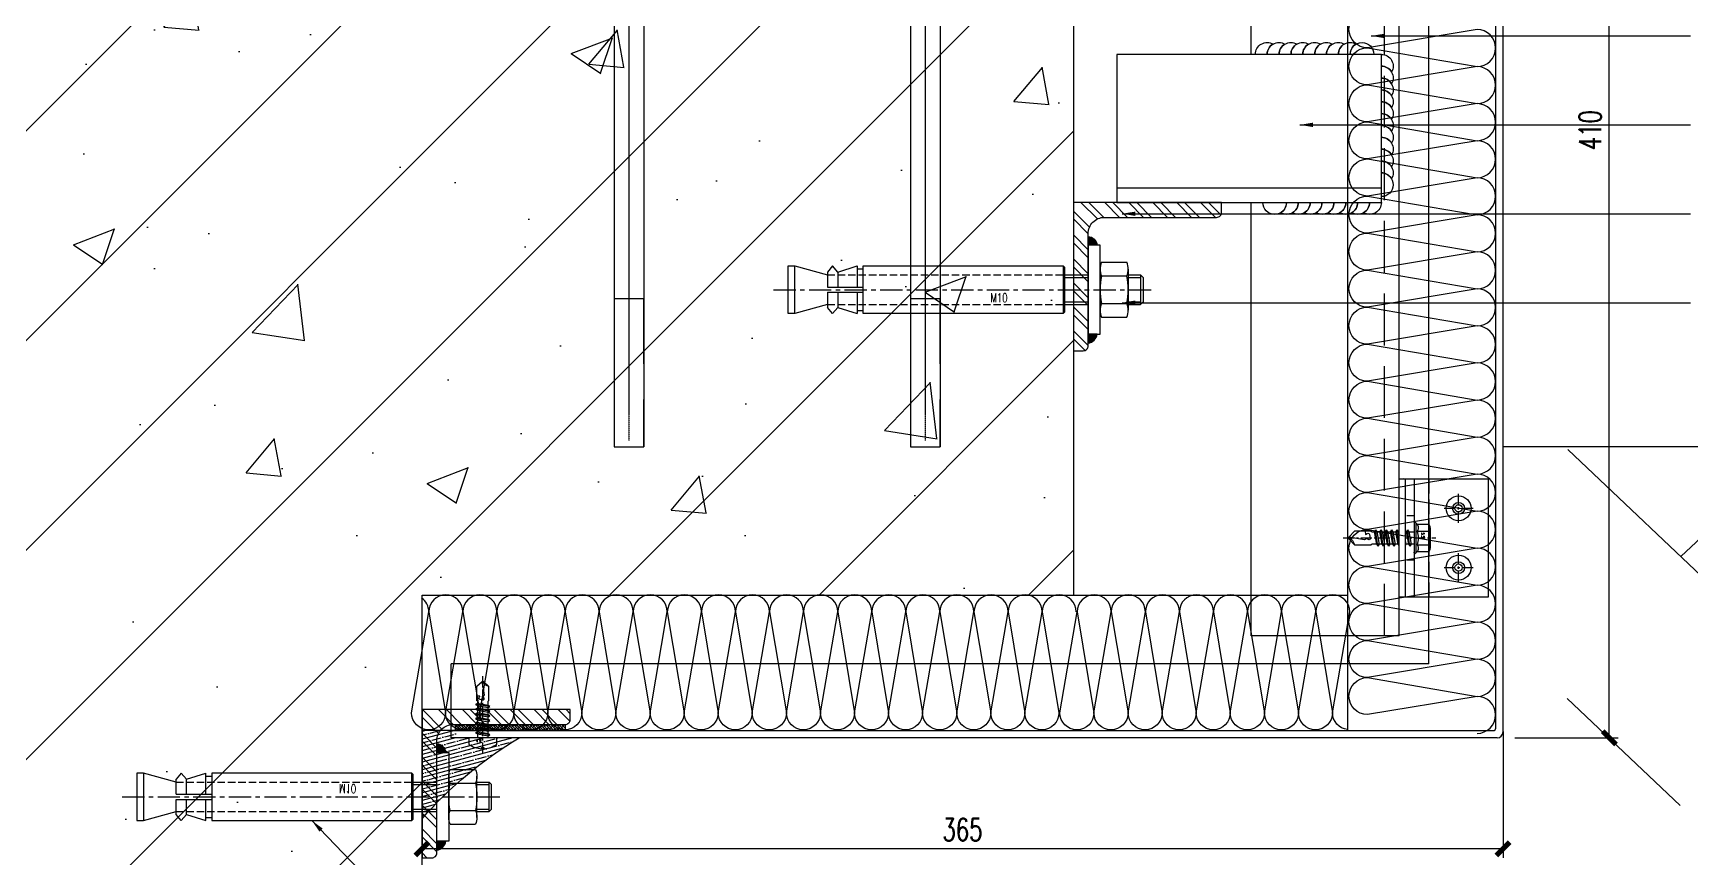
# Model space of a CAD drawing. Extents: x -160106 to 966792, y -663931 to 1550022.
# Drawn here: x -45580 to -45021, y -86474 to -86196 of the extents above; entities that cross this region are included whole.
import ezdxf
from ezdxf.enums import TextEntityAlignment as Align
from ezdxf.xclip import XClip

# ---------------------------------------------------------------- set-up
doc = ezdxf.new("R2010")
doc.units = 0
for name, pattern in [('CENTER', [2, 1.25, -0.25, 0.25, -0.25]), ('DASH', [0.35, 0.25, -0.1]), ('ZN-CENTER', [2, 1.25, -0.25, 0.25, -0.25]), ('ZN-DASH', [0.35, 0.25, -0.1])]:
    doc.linetypes.add(name, pattern=pattern)
for name, color, linetype in [('!ZN1-填充-8', 8, 'Continuous'), ('!ZN1-文字-7', 7, 'Continuous'), ('!ZN1-标注-173', 173, 'Continuous'), ('!ZN3-铝板幕墙-3', 3, 'Continuous'), ('!ZN4-辅助材料-1', 1, 'Continuous'), ('!ZN4-配件-11', 11, 'Continuous'), ('!ZN5-钢材投影-40', 40, 'Continuous'), ('!ZN5-钢材断面-2', 2, 'Continuous'), ('!ZN5-铝材投影-112', 112, 'Continuous'), ('!ZN6-虚线-8', 8, 'ZN-DASH'), ('11紧固件', 11, 'Continuous'), ('2钢材断面', 2, 'Continuous'), ('40钢材投影', 40, 'Continuous'), ('A-HATCH-2', 251, 'Continuous'), ('A-SFCE', 30, 'Continuous'), ('ALT_CEN-0-30', 1, 'CENTER'), ('AS-COLN', 6, 'Continuous'), ('DIM', 173, 'Continuous'), ('Fill', 8, 'Continuous'), ('焊缝', 8, 'Continuous')]:
    doc.layers.add(name, color=color, linetype=linetype)
doc.styles.add('DHTEXT-1', font='ROMANS.shx', dxfattribs={"width": 0.7, "bigfont": 'CHINESE.shx'})
doc.styles.add('ZNDimTStyle', font='ROMANS.shx', dxfattribs={"width": 0.7, "bigfont": 'CHINESE.shx'})
doc.dimstyles.new('ZN3', dxfattribs={"dimscale": 3, "dimtxt": 2.5, "dimasz": 1.5, "dimexe": 1, "dimexo": 2, "dimgap": 0.9, "dimtad": 1, "dimdec": 0, "dimdsep": 46, "dimtxsty": 'DHTEXT-1', "dimblk": 'ARCHTICK', "dimcen": 2.5, "dimclrd": 173, "dimclre": 173, "dimclrt": 7, "dimazin": 2, "dimtfac": 1, "dimtix": 1, "dimtmove": 2, "dimatfit": 3, "dimfxl": 0, "dimarcsym": 0})
doc.dimstyles.new('ZN机械-3', dxfattribs={"dimscale": 3, "dimtxt": 2.5, "dimasz": 1.5, "dimexe": 1, "dimexo": 2, "dimgap": 0.9, "dimtad": 1, "dimdec": 0, "dimzin": 0, "dimdsep": 46, "dimtxsty": 'ZNDimTStyle', "dimcen": 2.5, "dimdle": 1, "dimclrd": 173, "dimclre": 173, "dimclrt": 7, "dimazin": 2, "dimtfac": 1, "dimtdec": 4, "dimtix": 1, "dimtmove": 2, "dimatfit": 3, "dimfxl": 0, "dimfrac": 2, "dimtolj": 1, "dimtzin": 0, "dimarcsym": 0})

# ---------------------------------------------------------------- blocks, each defined once
blk = doc.blocks.new('$LinePat$素土夯实')
at = {"color": 0}
for p, q in [((0, -210), (210, 0)), ((120, -300), (420, 0)), ((420, 0), (607.5, -187.5)), ((495, -300), (795, 0)), ((615, 0), (705, -90)), ((315, -105), (502.5, -292.5)), ((210, -210), (300, -300)), ((705, -300), (795, -210))]:
    blk.add_line(p, q, dxfattribs=at)
blk = doc.blocks.new('*U1052')
at = {"color": 0, "linetype": 'CENTER', "ltscale": 3}
blk.add_line((-5.42, 0), (20.8, 0), dxfattribs=at)
at = {"linetype": 'ByBlock', "ltscale": 10}
for p, q in [((0, 1.79), (12.38, 1.79)), ((0.98, 2.4), (1.66, -2.4)), ((2.58, 2.4), (3.26, -2.4)), ((4.18, 2.4), (4.86, -2.4)), ((5.78, 2.4), (6.46, -2.4)), ((7.38, 2.4), (8.06, -2.4)), ((8.98, 2.4), (9.66, -2.4)), ((10.58, 2.4), (11.26, -2.4)), ((12.38, -1.79), (0, -1.79))]:
    blk.add_line(p, q, dxfattribs=at)
blk.add_lwpolyline([(-3.3, 0.4), (-3.69, 0.4, -0.147478), (-2.14, 4.75), (0, 4.75), (0, -4.75), (-2.14, -4.75, -0.147478), (-3.69, -0.4), (-3.3, -0.4)], format="xyb", close=True, dxfattribs=at)
for points in [[(1.3, -1.79), (0.63, 1.79), (0.98, 2.4), (1.33, 1.79), (2.01, -1.79), (1.66, -2.4)], [(2.9, -1.79), (2.23, 1.79), (2.58, 2.4), (2.93, 1.79), (3.61, -1.79), (3.26, -2.4)], [(4.5, -1.79), (3.83, 1.79), (4.18, 2.4), (4.53, 1.79), (5.21, -1.79), (4.86, -2.4)], [(6.1, -1.79), (5.43, 1.79), (5.78, 2.4), (6.13, 1.79), (6.81, -1.79), (6.46, -2.4)], [(7.7, -1.79), (7.03, 1.79), (7.38, 2.4), (7.73, 1.79), (8.41, -1.79), (8.06, -2.4)], [(9.3, -1.79), (8.63, 1.79), (8.98, 2.4), (9.33, 1.79), (10.01, -1.79), (9.66, -2.4)], [(10.9, -1.79), (10.23, 1.79), (10.58, 2.4), (10.93, 1.79), (11.61, -1.79), (11.26, -2.4)]]:
    blk.add_lwpolyline(points, close=True, dxfattribs=at)
for points in [[(12.38, -1.79, -0.414214), (12.51, -1.93), (12.51, -1.99), (17.43, -1.99), (19, -0.22), (19, 0.22), (17.43, 1.99), (12.51, 1.99), (12.51, 1.93, -0.396102), (12.38, 1.79)], [(14.29, -1.99), (14.15, -1.03), (13.7, -1.31, -0.530462), (13.02, -1), (12.83, 0.09, -0.651316), (13.4, 0.47), (13.85, 0.18), (14.51, 0.57), (19, -0.22, -0.201226), (17.43, 1.99)]]:
    blk.add_lwpolyline(points, format="xyb", dxfattribs=at)
at = {"layer": 'Defpoints', "color": 0, "ltscale": 10, "style": 'DHTEXT-1', "width": 0.7}
blk.add_text('4.8', height=1, rotation=90, dxfattribs=at).set_placement((-0.49, -1.36), align=Align.CENTER)
blk = doc.blocks.new('*U3475')
h = blk.add_hatch(color=0)
edge = h.paths.add_edge_path()
edge.add_line((-15, 3), (-15, 0))
edge.add_line((-15, 0), (-18, 0))
edge.add_arc((-14.59, -0.41), 3.44, 96.9129, 173.0871, ccw=False)
h = blk.add_hatch(color=0)
edge = h.paths.add_edge_path()
edge.add_line((15, 3), (15, 0))
edge.add_line((15, 0), (18, 0))
edge.add_arc((14.59, -0.41), 3.44, 6.9129, 83.0871)
at = {"color": 0, "linetype": 'CENTER', "ltscale": 6}
blk.add_line((0, -106.22), (0, 22.53), dxfattribs=at)
at = {"linetype": 'ByBlock', "ltscale": 20}
for p, q in [((-4.17, 18.5), (-5, 17.67)), ((-5, 17.67), (5, 17.67)), ((-5, 13.5), (-5, 17.67)), ((-4.17, 18.5), (4.17, 18.5)), ((-4.15, 13.5), (-4.15, 17.67)), ((4.15, 13.5), (4.15, 17.67)), ((4.17, 18.5), (5, 17.67)), ((5, 13.5), (5, 17.67)), ((-9.24, 4.5), (-9.24, 13)), ((-6.93, 13.5), (6.93, 13.5)), ((-4.62, 4.5), (-4.62, 13)), ((4.62, 4.5), (4.62, 13)), ((9.24, 4.5), (9.24, 13)), ((-6.93, 4), (6.93, 4)), ((-5, -8), (-5, 0)), ((-4.15, -8), (-4.15, 0)), ((4.15, -8), (4.15, 0)), ((5, -8), (5, 0)), ((-8, -8.44), (-7.56, -8)), ((-7.56, -8), (7.56, -8)), ((8, -8.44), (7.56, -8))]:
    blk.add_line(p, q, dxfattribs=at)
at = {"linetype": 'DASH', "ltscale": 10}
for p, q in [((-5, -88), (-5, -8)), ((5, -88), (5, -8))]:
    blk.add_line(p, q, dxfattribs=at)
at = {"ltscale": 10}
for p, q in [((-8, -77.95), (-0.89, -77.95)), ((-5.96, -84.5), (-8, -77.95)), ((-7, -77.95), (-7, -75.95)), ((-0.89, -88), (-0.89, -75.95)), ((0.89, -88), (0.89, -75.95)), ((0.89, -77.95), (8, -77.95)), ((5.96, -84.5), (8, -77.95)), ((7, -77.95), (7, -75.95)), ((-5.96, -84.5), (-0.89, -84.5)), ((-5.96, -88), (-0.89, -88)), ((0.89, -84.5), (5.96, -84.5)), ((0.89, -88), (5.96, -88))]:
    blk.add_line(p, q, dxfattribs=at)
at = {"color": 0}
for points in [[(-15, 3), (-15, 0), (-18, 0, -0.345178)], [(15, 3), (15, 0), (18, 0, 0.345178)]]:
    blk.add_lwpolyline(points, format="xyb", close=True, dxfattribs=at)
at = {"linetype": 'ByBlock', "ltscale": 20}
blk.add_lwpolyline([(15, 0), (15, 4), (-15, 4), (-15, 0)], close=True, dxfattribs=at)
at = {"ltscale": 10}
blk.add_lwpolyline([(-8, -8.44), (8, -8.44), (8, -75.95), (-8, -75.95)], close=True, dxfattribs=at)
for points in [[(-5.96, -84.5), (-8, -86.25), (-5.96, -88)], [(5.96, -84.5), (8, -86.25), (5.96, -88)]]:
    blk.add_lwpolyline(points, dxfattribs=at)
at = {"linetype": 'ByBlock', "ltscale": 20}
for points in [[(5, -88), (8, -98.98), (8, -101.25), (-8, -101.25), (-8, -98.98), (-5, -88)], [(8, -98.98), (-8, -98.98)]]:
    blk.add_lwpolyline(points, dxfattribs=at)
for centre, radius, start, end in [((-6.93, 7.92), 5.58, 65.5673, 114.4327), ((0, -8.08), 21.58, 77.6432, 102.3568), ((6.93, 7.92), 5.58, 65.5673, 114.4327), ((-6.93, 9.58), 5.58, 245.5673, 294.4327), ((0, 25.58), 21.58, 257.6432, 282.3568), ((6.93, 9.58), 5.58, 245.5673, 294.4327)]:
    blk.add_arc(centre, radius, start, end, dxfattribs=at)
at = {"layer": 'Defpoints', "color": 0, "ltscale": 10, "style": 'DHTEXT-1', "width": 0.7}
blk.add_text('M10', height=3, rotation=90, dxfattribs=at).set_placement((4.22, -30.11), align=Align.CENTER)
blk = doc.blocks.new('ZT_角钢(填充)_50X50X5')
at = {"layer": '!ZN1-填充-8'}
h = blk.add_hatch(dxfattribs=at)
h.set_pattern_fill('ANSI32', color=256, scale=0.6, style=0)
h.set_pattern_definition([(45, (-11702.1455, -65281.3866), (-4.04111525, 4.04111525), []), (45, (-11699.4514, -65281.3866), (-4.04111525, 4.04111525), [])])
h.paths.add_polyline_path([(50, 3.33, 0.414214), (48.33, 5), (10.5, 5, -0.414214), (5, 10.5), (5, 48.33, 0.414214), (3.33, 50), (0, 50), (0, 0), (50, 0)])
at = {"layer": '!ZN5-钢材断面-2'}
blk.add_lwpolyline([(0, 0), (0, 50), (3.33, 50, -0.414214), (5, 48.33), (5, 10.5, 0.414214), (10.5, 5), (48.33, 5, -0.414214), (50, 3.33), (50, 0), (0, 0)], format="xyb", dxfattribs=at)
blk = doc.blocks.new('*U2368')
at = {"layer": '!ZN5-钢材断面-2', "extrusion": (0, 0, -1), "zscale": -1, "rotation": 90}
blk.add_blockref('ZT_角钢(填充)_50X50X5', (0, 0), dxfattribs=at)
blk = doc.blocks.new('20210422110448')
at = {"layer": '!ZN1-填充-8'}
h = blk.add_hatch(dxfattribs=at)
h.set_pattern_fill('ANSI35', color=256, scale=10, angle=-60, style=0)
h.set_pattern_definition([(345, (-31053.6934, 55056.7417), (0.64704761, 2.41481457), []), (345, (-31052.8095, 55055.2108), (0.64704761, 2.41481457), [3.125, -0.625, 0, -0.625])])
edge = h.paths.add_edge_path()
edge.add_arc((104.09, 123.94), 138.7, -138.627, -120.9228)
edge.add_line((32.81, 4.95), (11.34, 4.95))
edge.add_line((11.34, 4.95), (11.34, 2.45))
edge.add_line((11.34, 2.45), (0, 2.45))
edge.add_line((0, 2.45), (0, 20.5))
edge.add_line((0, 20.5), (0, 20.5))
edge.add_line((0, 20.5), (0, 32.27))
at = {"layer": 'Fill', "ltscale": 30}
h = blk.add_hatch(dxfattribs=at)
h.set_pattern_fill('ANSI38', color=256, scale=0.4, angle=-180, style=0)
h.set_pattern_definition([(225, (48.33333, 2.455), (0.449013, -0.449013), []), (315, (48.33333, 2.455), (1.347038, -0.449013), [1.5875, -0.9525])])
h.paths.add_polyline_path([(48.33, 0.45), (48.33, 2.45), (11.34, 2.45), (11.34, 0.45)])
at = {"layer": '!ZN4-辅助材料-1'}
blk.add_line((11.34, 2.45), (0, 2.45), dxfattribs=at)
blk.add_arc((104.08, 123.94), 138.7, 221.3727, 239.0773, dxfattribs=at)
at = {"layer": '11紧固件', "ltscale": 30}
blk.add_lwpolyline([(48.33, 0.45), (48.33, 2.45), (11.34, 2.45), (11.34, 0.45), (48.33, 0.45)], dxfattribs=at)
at = {"layer": '!ZN4-配件-11', "xscale": -1, "rotation": 270}
blk.add_blockref('*U2368', (0, -4.55), dxfattribs=at)
at = {"layer": '!ZN4-配件-11', "color": 1, "rotation": 270}
for name, p in [('*U3475', (5, 24.87)), ('*U1052', (20.49, 4.95))]:
    blk.add_blockref(name, p, dxfattribs=at)
blk = doc.blocks.new('*U1991')
at = {"color": 0, "linetype": 'ZN-CENTER', "ltscale": 3}
blk.add_line((24, 0), (-7.28, 0), dxfattribs=at)
at = {"ltscale": 10}
for p, q in [((-5.45, -3.46), (-5.45, 3.46)), ((-1.02, 4.62), (-4.95, 4.62)), ((-1.02, 2.31), (-4.95, 2.31)), ((-0.55, -5.12), (-0.55, 5.12)), ((-0.17, 5.48), (0, 4.84)), ((0, -4.84), (0, 4.84)), ((0, 2.08), (14.29, 2.08)), ((1.42, 2.73), (2.2, -2.73)), ((3.22, 2.73), (4, -2.73)), ((5.02, 2.73), (5.8, -2.73)), ((6.82, 2.73), (7.6, -2.73)), ((8.62, 2.73), (9.4, -2.73)), ((10.42, 2.73), (11.2, -2.73)), ((12.22, 2.73), (13, -2.73)), ((-1.02, -2.31), (-4.95, -2.31)), ((-1.02, -4.62), (-4.95, -4.62)), ((-0.17, -5.48), (0, -4.84)), ((14.29, -2.09), (0, -2.09))]:
    blk.add_line(p, q, dxfattribs=at)
for points in [[(1.83, -2.09), (1.05, 2.08), (1.42, 2.73), (1.79, 2.08), (2.57, -2.09), (2.2, -2.73)], [(3.63, -2.09), (2.85, 2.08), (3.22, 2.73), (3.59, 2.08), (4.37, -2.09), (4, -2.73)], [(5.43, -2.09), (4.65, 2.08), (5.02, 2.73), (5.39, 2.08), (6.17, -2.09), (5.8, -2.73)], [(7.23, -2.09), (6.45, 2.08), (6.82, 2.73), (7.19, 2.08), (7.97, -2.09), (7.6, -2.73)], [(9.03, -2.09), (8.25, 2.08), (8.62, 2.73), (8.99, 2.08), (9.77, -2.09), (9.4, -2.73)], [(10.83, -2.09), (10.05, 2.08), (10.42, 2.73), (10.79, 2.08), (11.57, -2.09), (11.2, -2.73)], [(12.63, -2.09), (11.85, 2.08), (12.22, 2.73), (12.59, 2.08), (13.37, -2.09), (13, -2.73)]]:
    blk.add_lwpolyline(points, close=True, dxfattribs=at)
for points in [[(14.29, -2.09, -0.414214), (14.45, -2.24), (14.45, -2.32), (20.18, -2.32), (22, -0.26), (22, 0.26), (20.18, 2.32), (14.45, 2.32), (14.45, 2.24, -0.414214), (14.29, 2.08)], [(16.51, -2.32), (16.36, -1.2), (15.83, -1.52, -0.530462), (15.03, -1.17), (14.81, 0.1, -0.651316), (15.47, 0.54), (16, 0.21), (16.77, 0.66), (22, -0.26, -0.201226), (20.18, 2.32)]]:
    blk.add_lwpolyline(points, format="xyb", dxfattribs=at)
for centre, radius, start, end in [((-3.87, 3.46), 1.58, 133.1736, 226.8264), ((0.13, 0), 5.58, 155.5673, 204.4327), ((0.07, 3.46), 1.58, 133.1736, 226.8264), ((4.07, 0), 5.58, 155.5673, 204.4327), ((7.48, -2.87), 11.32, 132.4922, 138.6064), ((-3.87, -3.46), 1.58, 133.1736, 226.8264), ((0.07, -3.46), 1.58, 133.1736, 226.8264), ((7.48, 2.87), 11.32, 221.3936, 227.5078)]:
    blk.add_arc(centre, radius, start, end, dxfattribs=at)
at = {"layer": 'Defpoints', "color": 0, "ltscale": 10, "style": 'DHTEXT-1', "width": 0.7}
blk.add_text('5.5', height=1, rotation=90, dxfattribs=at).set_placement((-2.46, -0.93), align=Align.CENTER)
blk = doc.blocks.new('*U2070')
at = {"color": 0, "linetype": 'CENTER', "ltscale": 3}
for p, q in [((4.88, 0), (-4.88, 0)), ((0, 4.88), (0, -4.88))]:
    blk.add_line(p, q, dxfattribs=at)
at = {"linetype": 'ByBlock', "ltscale": 10}
for radius in [4.2, 2, 1.23]:
    blk.add_circle((0, 0), radius, dxfattribs=at)
blk = doc.blocks.new('*U2457')
at = {"layer": '!ZN1-填充-8'}
h = blk.add_hatch(dxfattribs=at)
h.set_pattern_fill('NET3', color=256, scale=0.75, angle=180, style=0)
h.set_pattern_definition([(180, (-1731.706, 294.7402), (-3e-16, -2.38125), []), (240, (-1731.706, 294.7402), (2.062223, -1.190625), []), (300, (-1731.706, 294.7402), (2.062223, 1.190625), [])])
h.paths.add_polyline_path([(20, 0), (-20, 0), (-20, -2), (20, -2)])
at = {"ltscale": 0.125}
blk.add_wipeout([(-20, -30), (20, -30), (20, -5), (-20, -5)], dxfattribs=at).dxf.layer = '!ZN6-虚线-8'
at = {"layer": '!ZN5-铝材投影-112', "ltscale": 0.25}
blk.add_line((-20, -5), (20, -5), dxfattribs=at)
at = {"layer": '!ZN5-铝材投影-112'}
blk.add_lwpolyline([(20, -2), (-20, -2), (-20, -30), (20, -30)], close=True, dxfattribs=at)
at = {"layer": '!ZN6-虚线-8', "linetype": 'ZN-DASH', "ltscale": 10}
for p, q in [((-7.5, -5), (-7.5, -2)), ((7.5, -5), (7.5, -2))]:
    blk.add_line(p, q, dxfattribs=at)
at = {"layer": '!ZN6-虚线-8', "color": 8, "linetype": 'ZN-DASH', "ltscale": 20}
blk.add_line((-20, -10), (20, -10), dxfattribs=at)
at = {"layer": '!ZN4-配件-11', "color": 1, "xscale": -1, "rotation": 270}
for name, p in [('*U1991', (0, -5)), ('*U2070', (-10, -20)), ('*U2070', (10, -20))]:
    blk.add_blockref(name, p, dxfattribs=at)
at = {"ltscale": 0.25}
blk.add_wipeout([(20, 0), (20, -2), (-20, -2), (-20, 0)], dxfattribs=at).dxf.layer = '!ZN4-辅助材料-1'
at = {"layer": '!ZN4-辅助材料-1'}
blk.add_lwpolyline([(20, 0), (-20, 0), (-20, -2), (20, -2)], close=True, dxfattribs=at)
blk = doc.blocks.new('A$Cec10f56f')
at = {"layer": '!ZN1-填充-8'}
h = blk.add_hatch(color=252, dxfattribs=at)
h.dxf.hatch_style = 1
h.paths.add_polyline_path([(10, 55), (10, 62.94), (18.01, 55)])
h = blk.add_hatch(color=252, dxfattribs=at)
h.dxf.hatch_style = 1
h.paths.add_polyline_path([(18.01, 55), (18.01, 45), (10, 45), (10, 55)])
h = blk.add_hatch(color=252, dxfattribs=at)
h.dxf.hatch_style = 1
h.paths.add_polyline_path([(10, 45), (10, 37.06), (18.01, 45)])
h = blk.add_hatch(color=252, dxfattribs=at)
h.dxf.hatch_style = 1
h.paths.add_polyline_path([(10, -45), (10, -37.06), (18.01, -45)])
h = blk.add_hatch(color=252, dxfattribs=at)
h.dxf.hatch_style = 1
h.paths.add_polyline_path([(18.01, -45), (18.01, -55), (10, -55), (10, -45)])
h = blk.add_hatch(color=252, dxfattribs=at)
h.dxf.hatch_style = 1
h.paths.add_polyline_path([(10, -55), (10, -62.94), (18.01, -55)])
at = {"layer": '2钢材断面'}
for p, q in [((0, 100), (10, 100)), ((0, 100), (0, -100)), ((10, 100), (10, 45)), ((10, 45), (10, -44)), ((10, -44), (10, -100)), ((0, -100), (10, -100))]:
    blk.add_line(p, q, dxfattribs=at)
at = {"layer": '40钢材投影'}
for p, q in [((18.01, 55), (10, 62.94)), ((10, 55), (200, 55)), ((200, 55), (200, 45)), ((10, 45), (200, 45)), ((18.01, 45), (10, 37.06)), ((18.01, -45), (10, -37.06)), ((10, -45), (200, -45)), ((200, -45), (200, -55)), ((10, -55), (200, -55)), ((18.01, -55), (10, -62.94))]:
    blk.add_line(p, q, dxfattribs=at)
for points in [[(172, 45), (150, 45), (150, 55), (200, 55), (200, 45), (184, 45)], [(172, -55), (150, -55), (150, -45), (200, -45), (200, -55), (184, -55)]]:
    blk.add_lwpolyline(points, dxfattribs=at)
at = {"layer": 'ALT_CEN-0-30', "ltscale": 0.3}
for p, q in [((0, 50), (197.81, 50)), ((0, -50), (197.81, -50))]:
    blk.add_line(p, q, dxfattribs=at)
blk = doc.blocks.new('*U1046')
h = blk.add_hatch(color=0)
edge = h.paths.add_edge_path()
edge.add_line((-15, 3), (-15, 0))
edge.add_line((-15, 0), (-18, 0))
edge.add_arc((-14.59, -0.41), 3.44, 96.9129, 173.0871, ccw=False)
h = blk.add_hatch(color=0)
edge = h.paths.add_edge_path()
edge.add_line((15, 3), (15, 0))
edge.add_line((15, 0), (18, 0))
edge.add_arc((14.59, -0.41), 3.44, 6.9129, 83.0871)
at = {"color": 0, "linetype": 'CENTER', "ltscale": 6}
blk.add_line((0, -106.22), (0, 22.53), dxfattribs=at)
at = {"linetype": 'ByBlock', "ltscale": 20}
for p, q in [((-4.17, 18.5), (-5, 17.67)), ((-5, 17.67), (5, 17.67)), ((-5, 13.5), (-5, 17.67)), ((-4.17, 18.5), (4.17, 18.5)), ((-4.15, 13.5), (-4.15, 17.67)), ((4.15, 13.5), (4.15, 17.67)), ((4.17, 18.5), (5, 17.67)), ((5, 13.5), (5, 17.67)), ((-9.24, 4.5), (-9.24, 13)), ((-6.93, 13.5), (6.93, 13.5)), ((-4.62, 4.5), (-4.62, 13)), ((4.62, 4.5), (4.62, 13)), ((9.24, 4.5), (9.24, 13)), ((-6.93, 4), (6.93, 4)), ((-5, -8), (-5, 0)), ((-4.15, -8), (-4.15, 0)), ((4.15, -8), (4.15, 0)), ((5, -8), (5, 0)), ((-8, -8.44), (-7.56, -8)), ((-7.56, -8), (7.56, -8)), ((8, -8.44), (7.56, -8))]:
    blk.add_line(p, q, dxfattribs=at)
at = {"linetype": 'DASH', "ltscale": 10}
for p, q in [((-5, -88), (-5, -8)), ((5, -88), (5, -8))]:
    blk.add_line(p, q, dxfattribs=at)
at = {"ltscale": 10}
for p, q in [((-8, -77.95), (-0.89, -77.95)), ((-5.96, -84.5), (-8, -77.95)), ((-7, -77.95), (-7, -75.95)), ((-0.89, -88), (-0.89, -75.95)), ((0.89, -88), (0.89, -75.95)), ((0.89, -77.95), (8, -77.95)), ((5.96, -84.5), (8, -77.95)), ((7, -77.95), (7, -75.95)), ((-5.96, -84.5), (-0.89, -84.5)), ((-5.96, -88), (-0.89, -88)), ((0.89, -84.5), (5.96, -84.5)), ((0.89, -88), (5.96, -88))]:
    blk.add_line(p, q, dxfattribs=at)
at = {"color": 0}
for points in [[(-15, 3), (-15, 0), (-18, 0, -0.345178)], [(15, 3), (15, 0), (18, 0, 0.345178)]]:
    blk.add_lwpolyline(points, format="xyb", close=True, dxfattribs=at)
at = {"linetype": 'ByBlock', "ltscale": 20}
blk.add_lwpolyline([(15, 0), (15, 4), (-15, 4), (-15, 0)], close=True, dxfattribs=at)
at = {"ltscale": 10}
blk.add_lwpolyline([(-8, -8.44), (8, -8.44), (8, -75.95), (-8, -75.95)], close=True, dxfattribs=at)
for points in [[(-5.96, -84.5), (-8, -86.25), (-5.96, -88)], [(5.96, -84.5), (8, -86.25), (5.96, -88)]]:
    blk.add_lwpolyline(points, dxfattribs=at)
at = {"linetype": 'ByBlock', "ltscale": 20}
for points in [[(5, -88), (8, -98.98), (8, -101.25), (-8, -101.25), (-8, -98.98), (-5, -88)], [(8, -98.98), (-8, -98.98)]]:
    blk.add_lwpolyline(points, dxfattribs=at)
for centre, radius, start, end in [((-6.93, 7.92), 5.58, 65.5673, 114.4327), ((0, -8.08), 21.58, 77.6432, 102.3568), ((6.93, 7.92), 5.58, 65.5673, 114.4327), ((-6.93, 9.58), 5.58, 245.5673, 294.4327), ((0, 25.58), 21.58, 257.6432, 282.3568), ((6.93, 9.58), 5.58, 245.5673, 294.4327)]:
    blk.add_arc(centre, radius, start, end, dxfattribs=at)
at = {"layer": 'Defpoints', "color": 0, "ltscale": 10, "style": 'DHTEXT-1', "width": 0.7}
blk.add_text('M10', height=3, rotation=90, dxfattribs=at).set_placement((4.22, -30.11), align=Align.CENTER)
blk = doc.blocks.new('20250911173917', base_point=(58371.56, -166296.54))
at = {"layer": '!ZN3-铝板幕墙-3', "ltscale": 20}
for p, q in [((58516.56, -166592.71), (58516.56, -166186.71)), ((58491.56, -166569.71), (58161.57, -166569.71)), ((58161.57, -166592.21), (58513.56, -166592.21)), ((58514.56, -166594.71), (58161.57, -166594.71))]:
    blk.add_line(p, q, dxfattribs=at)
at = {"layer": '!ZN3-铝板幕墙-3', "ltscale": 40}
blk.add_line((58161.57, -166594.71), (58161.57, -166569.71), dxfattribs=at)
at = {"layer": '!ZN3-铝板幕墙-3', "ltscale": 20}
for centre, radius in [((58513.56, -166591.71), 0.5), ((58514.56, -166592.71), 2)]:
    blk.add_arc(centre, radius, 270, 0, dxfattribs=at)
at = {"layer": '!ZN5-钢材投影-40', "ltscale": 0.3}
for p, q in [((58431.56, -166364.1), (58431.56, -166229.71)), ((58431.56, -166560.3), (58431.56, -166414.1)), ((58481.56, -166560.3), (58431.56, -166560.3))]:
    blk.add_line(p, q, dxfattribs=at)
at = {"layer": '!ZN5-钢材投影-40', "ltscale": 40}
blk.add_line((58386.18, -166409.1), (58475.49, -166409.1), dxfattribs=at)
at = {"layer": '!ZN5-钢材投影-40'}
blk.add_lwpolyline([(58386.18, -166364.1), (58386.18, -166414.1), (58475.49, -166414.1), (58475.49, -166364.1)], close=True, dxfattribs=at)
at = {"layer": 'A-HATCH-2', "ltscale": 200}
blk.add_line((58371.56, -166546.54), (58464.1, -166546.54), dxfattribs=at)
at = {"layer": 'Fill'}
for points in [[(58372.51, -166552.21, 1), (58361.01, -166552.21), (58366.68, -166586.24, -1), (58355.18, -166586.24), (58361.01, -166552.21, 1), (58349.51, -166552.21), (58355.18, -166586.24, -1), (58343.68, -166586.24), (58349.51, -166552.21, 1), (58338.01, -166552.21), (58343.68, -166586.24, -1), (58332.18, -166586.24), (58338.01, -166552.21, 1), (58326.51, -166552.21), (58332.18, -166586.24, -1), (58320.68, -166586.24), (58326.51, -166552.21, 1), (58315.01, -166552.21), (58320.68, -166586.24, -1), (58309.18, -166586.24), (58315.01, -166552.21, 1), (58303.51, -166552.21), (58309.18, -166586.24, -1), (58297.68, -166586.24), (58303.51, -166552.21, 1), (58292.01, -166552.21), (58297.68, -166586.24, -1), (58286.18, -166586.24), (58292.01, -166552.21, 1), (58280.51, -166552.21), (58286.18, -166586.24, -1), (58274.68, -166586.24), (58280.51, -166552.21, 1), (58269.01, -166552.21), (58274.68, -166586.24, -1), (58263.18, -166586.24), (58269.01, -166552.21, 1), (58257.51, -166552.21), (58263.18, -166586.24, -1), (58251.68, -166586.24), (58257.51, -166552.21, 1), (58246.01, -166552.21), (58251.68, -166586.24, -1), (58240.18, -166586.24), (58246.01, -166552.21, 1), (58234.51, -166552.21), (58240.18, -166586.24, -1), (58228.68, -166586.24), (58234.51, -166552.21, 1), (58223.01, -166552.21), (58228.68, -166586.24, -1), (58217.18, -166586.24), (58223.01, -166552.21, 1), (58211.51, -166552.21), (58217.18, -166586.24, -1), (58205.68, -166586.24), (58211.51, -166552.21, 1), (58200.01, -166552.21), (58205.68, -166586.24, -1), (58194.18, -166586.24), (58200.01, -166552.21, 1), (58188.51, -166552.21), (58194.18, -166586.24, -1), (58182.68, -166586.24), (58188.51, -166552.21, 1), (58177.01, -166552.21), (58182.68, -166586.24, -1), (58171.18, -166586.24), (58177.01, -166552.21, 1), (58165.51, -166552.21), (58171.18, -166586.24, -1), (58159.68, -166586.24), (58165.51, -166552.21, 1), (58154.01, -166552.21), (58159.68, -166586.24, -1), (58148.18, -166586.24), (58154.01, -166552.21, 0.244325), (58151.56, -166547.5, 0.244325)], [(58464.1, -166591.95, -0.380841), (58459.01, -166586.24), (58464.84, -166552.21, 1), (58453.34, -166552.21), (58459.01, -166586.24, -1), (58447.51, -166586.24), (58453.34, -166552.21, 1), (58441.84, -166552.21), (58447.51, -166586.24, -1), (58436.01, -166586.24), (58441.84, -166552.21, 1), (58430.34, -166552.21), (58436.01, -166586.24, -1), (58424.51, -166586.24), (58430.34, -166552.21, 1), (58418.84, -166552.21), (58424.51, -166586.24, -1), (58413.01, -166586.24), (58418.84, -166552.21, 1), (58407.34, -166552.21), (58413.01, -166586.24, -1), (58401.51, -166586.24), (58407.34, -166552.21, 1), (58395.84, -166552.21), (58401.51, -166586.24, -1), (58390.01, -166586.24), (58395.84, -166552.21, 1), (58384.34, -166552.21), (58390.01, -166586.24, -1), (58378.51, -166586.24), (58384.34, -166552.21, 1), (58372.84, -166552.21), (58378.51, -166586.24, -1), (58367.01, -166586.24), (58372.84, -166552.21)]]:
    blk.add_lwpolyline(points, format="xyb", dxfattribs=at)
at = {"layer": '焊缝', "ltscale": 70}
for points in [[(58432.97, -166364.1, -0.57735), (58438.97, -166360.63, 0.267949), (58436.97, -166364.1, -0.57735), (58442.97, -166360.63, 0.267949), (58440.97, -166364.1, -0.57735), (58446.97, -166360.63, 0.267949), (58444.97, -166364.1, -0.57735), (58450.97, -166360.63, 0.267949), (58448.97, -166364.1, -0.57735), (58454.97, -166360.63, 0.267949), (58452.97, -166364.1, -0.57735), (58458.97, -166360.63, 0.267949), (58456.97, -166364.1, -0.57735), (58462.97, -166360.63, 0.267949), (58460.97, -166364.1, -0.57735), (58466.97, -166360.63, 0.267949), (58464.97, -166364.1, -1), (58472.97, -166364.1, -1)], [(58475.49, -166364.1, -0.57735), (58478.96, -166370.1, 0.267949), (58475.49, -166368.1, -0.57735), (58478.96, -166374.1, 0.267949), (58475.49, -166372.1, -0.57735), (58478.96, -166378.1, 0.267949), (58475.49, -166376.1, -0.57735), (58478.96, -166382.1, 0.267949), (58475.49, -166380.1, -0.57735), (58478.96, -166386.1, 0.267949), (58475.49, -166384.1, -0.57735), (58478.96, -166390.1, 0.267949), (58475.49, -166388.1, -0.57735), (58478.96, -166394.1, 0.267949), (58475.49, -166392.1, -0.57735), (58478.96, -166398.1, 0.267949), (58475.49, -166396.1, -0.57735), (58478.96, -166402.1, 0.267949), (58475.49, -166400.1, -0.57735), (58478.96, -166406.1, 0.267949), (58475.49, -166404.1, -1), (58475.49, -166412.1, -1)], [(58475.49, -166414.1, -0.57735), (58469.49, -166417.56, 0.267949), (58471.49, -166414.1, -0.57735), (58465.49, -166417.56, 0.267949), (58467.49, -166414.1, -0.57735), (58461.49, -166417.56, 0.267949), (58463.49, -166414.1, -0.57735), (58457.49, -166417.56, 0.267949), (58459.49, -166414.1, -0.57735), (58453.49, -166417.56, 0.267949), (58455.49, -166414.1, -0.57735), (58449.49, -166417.56, 0.267949), (58451.49, -166414.1, -0.57735), (58445.49, -166417.56, 0.267949), (58447.49, -166414.1, -0.57735), (58441.49, -166417.56, 0.267949), (58443.49, -166414.1, -1), (58435.49, -166414.1, -1)]]:
    blk.add_lwpolyline(points, format="xyb", dxfattribs=at)
at = {"layer": '!ZN1-文字-7', "ltscale": 20, "xscale": -1, "rotation": 180}
blk.add_blockref('20210422110448', (58151.72, -166589.75), dxfattribs=at)
at = {"layer": '!ZN4-配件-11', "ltscale": 40, "rotation": 270}
blk.add_blockref('*U2368', (58371.56, -166414.1), dxfattribs=at)
at = {"layer": '!ZN4-配件-11', "color": 1, "ltscale": 40, "rotation": 270}
blk.add_blockref('*U1046', (58376.56, -166443.51), dxfattribs=at)
at = {"layer": '40钢材投影', "color": 2, "ltscale": 500, "xscale": -1, "rotation": 89.99999999330832}
blk.add_blockref('A$Cec10f56f', (58271.56, -166296.54), dxfattribs=at)
at = {"ltscale": 40, "xscale": -1.000000000000004, "rotation": 90}
blk.add_blockref('*U2457', (58481.56, -166527.28), dxfattribs=at)
at = {"layer": '!ZN3-铝板幕墙-3', "ltscale": 20}
for p, q in [((58514.06, -166187.71), (58514.06, -166591.71)), ((58491.56, -166569.71), (58491.56, -166209.71))]:
    blk.add_line(p, q, dxfattribs=at)
at = {"layer": '!ZN5-钢材投影-40', "ltscale": 0.3}
blk.add_line((58481.56, -166560.3), (58481.56, -166229.71), dxfattribs=at)
at = {"layer": '!ZN6-虚线-8', "color": 8, "linetype": 'ZN-DASH', "ltscale": 70}
blk.add_line((58476.56, -166560.3), (58476.56, -166229.71), dxfattribs=at)
at = {"layer": 'A-HATCH-2', "ltscale": 200, "elevation": 0}
blk.add_lwpolyline([(58464.1, -166237.17), (58464.1, -166592.21)], dxfattribs=at)
at = {"layer": 'Fill'}
blk.add_lwpolyline([(58507.81, -166593.23, 1), (58507.81, -166580.73), (58470.82, -166586.9, -1), (58470.82, -166574.4), (58507.81, -166580.73, 1), (58507.81, -166568.23), (58470.82, -166574.4, -1), (58470.82, -166561.9), (58507.81, -166568.23, 1), (58507.81, -166555.73), (58470.82, -166561.9, -1), (58470.82, -166549.4), (58507.81, -166555.73, 1), (58507.81, -166543.23), (58470.82, -166549.4, -1), (58470.82, -166536.9), (58507.81, -166543.23, 1), (58507.81, -166530.73), (58470.82, -166536.9, -1), (58470.82, -166524.4), (58507.81, -166530.73, 1), (58507.81, -166518.23), (58470.82, -166524.4, -1), (58470.82, -166511.9), (58507.81, -166518.23, 1), (58507.81, -166505.73), (58470.82, -166511.9, -1), (58470.82, -166499.4), (58507.81, -166505.73, 1), (58507.81, -166493.23), (58470.82, -166499.4, -1), (58470.82, -166486.9), (58507.81, -166493.23, 1), (58507.81, -166480.73), (58470.82, -166486.9, -1), (58470.82, -166474.4), (58507.81, -166480.73, 1), (58507.81, -166468.23), (58470.82, -166474.4, -1), (58470.82, -166461.9), (58507.81, -166468.23, 1), (58507.81, -166455.73), (58470.82, -166461.9, -1), (58470.82, -166449.4), (58507.81, -166455.73, 1), (58507.81, -166443.23), (58470.82, -166449.4, -1), (58470.82, -166436.9), (58507.81, -166443.23, 1), (58507.81, -166430.73), (58470.82, -166436.9, -1), (58470.82, -166424.4), (58507.81, -166430.73, 1), (58507.81, -166418.23), (58470.82, -166424.4, -1), (58470.82, -166411.9), (58507.81, -166418.23, 1), (58507.81, -166405.73), (58470.82, -166411.9, -1), (58470.82, -166399.4), (58507.81, -166405.73, 1), (58507.81, -166393.23), (58470.82, -166399.4, -1), (58470.82, -166386.9), (58507.81, -166393.23, 1), (58507.81, -166380.73), (58470.82, -166386.9, -1), (58470.82, -166374.4), (58507.81, -166380.73, 1), (58507.81, -166368.23), (58470.82, -166374.4, -1), (58470.82, -166361.9), (58507.81, -166368.23, 1), (58507.81, -166355.73), (58470.82, -166361.9, -1), (58470.82, -166349.4)], format="xyb", dxfattribs=at)
blk = doc.blocks.new('20250910150331')
at = {"layer": '!ZN1-填充-8', "ltscale": 20}
h = blk.add_hatch(dxfattribs=at)
h.set_pattern_fill('钢筋混凝土', color=256, scale=20)
h.set_pattern_definition([(45, (62517.96, 67904.193), (-35.35534, 35.35534), []), (50, (62517.96, 67904.19), (143.45204, -12.55043), [15, -165]), (355, (62517.96, 67904.2), (-27.75027, 150.43843), [12, -132]), (100.4514, (62529.92, 67903.15), (115.70188, 137.8879), [12.74804, -140.22842]), (46.1842, (62517.96, 67944.2), (213.4482, -33.1038), [22.5, -247.5]), (96.6356, (62535.75, 67941.43), (186.93254, 194.82357), [19.12206, -210.3426]), (351.1842, (62517.96, 67944.2), (186.9324, 194.8237), [18, -198]), (21, (62537.96, 67934.19), (119.38141, -80.52378), [15, -165]), (326, (62537.96, 67934.2), (48.66307, 145.03), [12, -132]), (71.4514, (62547.91, 67927.48), (168.04453, 64.5061), [12.74804, -140.22842]), (37.5, (62517.96, 67904.193), (2.43197, 66.57877), [0, -130.4, 0, -134, 0, -132.5]), (7.5, (62517.96, 67904.19), (52.61391, 78.88234), [0, -76.4, 0, -127.4, 0, -50.5]), (327.5, (62473.36, 67904.193), (106.764487, -4.510974), [0, -50, 0, -156, 0, -207]), (317.5, (62453.36, 67904.19), (116.63723, 20.021), [0, -65, 0, -103.6, 0, -147])])
h.paths.add_polyline_path([(199.44, 0), (199.2, -580), (200, -967.45), (500, -967.45), (500, -250), (719.84, -250), (719.84, 0)])
at = {"layer": 'A-SFCE', "color": 8}
blk.add_lwpolyline([(5085.46, -200), (864.84, -200)], dxfattribs=at)
at = {"layer": 'AS-COLN'}
for p, q in [((719.84, 0), (719.84, -250)), ((500, -967.45), (500, -250)), ((500, -250), (719.84, -250))]:
    blk.add_line(p, q, dxfattribs=at)
at = {"layer": 'A-HATCH-2', "color": 8, "xscale": -0.4237928464270466, "yscale": 0.4, "zscale": 0.4, "rotation": 359.847208730931}
blk.add_blockref('$LinePat$素土夯实', (1223.67, -201.8), dxfattribs=at)
at = {"layer": '!ZN1-填充-8', "ltscale": 40}
blk.add_blockref('20250911173917', (719.84, 0), dxfattribs=at)
blk = doc.blocks.new('_ArchTick')
at = {"color": 0, "linetype": 'ByBlock', "const_width": 0.4}
blk.add_lwpolyline([(-0.5, -0.5), (0.5, 0.5)], dxfattribs=at)
blk = doc.blocks.new('*D2408')
at = {"layer": 'Defpoints', "color": 0, "ltscale": 30, "transparency": 16777216}
for p in [(-45086.02, -86023.71), (-45048.16, -86023.71), (-45086.02, -86433.71)]:
    blk.add_point(p, dxfattribs=at)
at = {"layer": 'DIM', "color": 173, "linetype": 'ByBlock', "lineweight": -2, "ltscale": 30, "transparency": 16777216}
for p, q in [((-45080.02, -86023.71), (-45045.16, -86023.71)), ((-45048.16, -86433.71), (-45048.16, -86023.71)), ((-45080.02, -86433.71), (-45045.16, -86433.71))]:
    blk.add_line(p, q, dxfattribs=at)
at = {"layer": 'DIM', "color": 173, "lineweight": -2, "ltscale": 30, "transparency": 16777216, "xscale": 4.5, "yscale": 4.5, "zscale": 4.5}
for p, rotation in [((-45048.16, -86023.71), 90), ((-45048.16, -86433.71), 270)]:
    blk.add_blockref('_ArchTick', p, dxfattribs=dict(at, rotation=rotation))
at = {"layer": 'DIM', "color": 7, "ltscale": 30, "transparency": 16777216, "insert": (-45054.61, -86228.71), "char_height": 7.5, "attachment_point": 5, "rotation": 90, "style": 'DHTEXT-1'}
blk.add_mtext('410', dxfattribs=at)
blk = doc.blocks.new('*D2409')
at = {"layer": 'Defpoints', "color": 0, "ltscale": 30, "transparency": 16777216}
for p in [(-45448.86, -86425.6), (-45084.02, -86425.6), (-45448.86, -86471.17)]:
    blk.add_point(p, dxfattribs=at)
at = {"layer": 'DIM', "color": 173, "linetype": 'ByBlock', "lineweight": -2, "ltscale": 30, "transparency": 16777216}
for p, q in [((-45448.86, -86431.6), (-45448.86, -86474.17)), ((-45084.02, -86431.6), (-45084.02, -86474.17)), ((-45084.02, -86471.17), (-45448.86, -86471.17))]:
    blk.add_line(p, q, dxfattribs=at)
at = {"layer": 'DIM', "color": 173, "lineweight": -2, "ltscale": 30, "transparency": 16777216, "xscale": 4.5, "yscale": 4.5, "zscale": 4.5, "rotation": 180}
blk.add_blockref('_ArchTick', (-45448.86, -86471.17), dxfattribs=at)
at = {"layer": 'DIM', "color": 173, "lineweight": -2, "ltscale": 30, "transparency": 16777216, "xscale": 4.5, "yscale": 4.5, "zscale": 4.5}
blk.add_blockref('_ArchTick', (-45084.02, -86471.17), dxfattribs=at)
at = {"layer": 'DIM', "color": 7, "ltscale": 30, "transparency": 16777216, "insert": (-45266.44, -86464.72), "char_height": 7.5, "attachment_point": 5, "style": 'DHTEXT-1'}
blk.add_mtext('365', dxfattribs=at)

msp = doc.modelspace()

# ---------------------------------------------------------------- block references
at = {"ltscale": 200}
ref = msp.add_blockref('20250910150331', (-45948.86, -86135.54), dxfattribs=at)
XClip(ref).set_block_clipping_path([(-44.1965398989, -536.4070034617), (1092.7044166299, 445.7765599565)])

# ---------------------------------------------------------------- next in the draw order: dimensions: what is measured, and where the dimension line sits
at = {"layer": 'DIM', "ltscale": 30}
dim = msp.add_linear_dim(base=(-45048.16, -86023.71), p1=(-45086.02, -86433.71), p2=(-45086.02, -86023.71), angle=90, dimstyle='ZN3', dxfattribs=at)
dim.commit()
dim.dimension.update_dxf_attribs({"geometry": '*D2408', "text_midpoint": (-45054.61, -86228.71)})
dim = msp.add_linear_dim(base=(-45448.86, -86471.17), p1=(-45084.02, -86425.6), p2=(-45448.86, -86425.6), dimstyle='ZN3', dxfattribs=at)
dim.commit()
dim.dimension.update_dxf_attribs({"geometry": '*D2409', "text_midpoint": (-45266.44, -86464.72)})

# ---------------------------------------------------------------- next in the draw order: leaders
at = {"layer": '!ZN1-标注-173'}
for points in [[(-45128.55, -86196.89), (-45085.32, -86196.89), (-45020.71, -86196.89)], [(-45152.64, -86226.89), (-45085.32, -86226.89), (-45020.71, -86226.89)], [(-45212.57, -86256.89), (-45085.32, -86256.89), (-45020.71, -86256.89)], [(-45212.57, -86286.89), (-45085.32, -86286.89), (-45020.71, -86286.89)], [(-45486.05, -86461.62), (-45428.28, -86521.58), (-45363.67, -86521.58)]]:
    msp.add_leader(points, dimstyle='ZN机械-3', dxfattribs=at)

doc.saveas('drawing.dxf')
